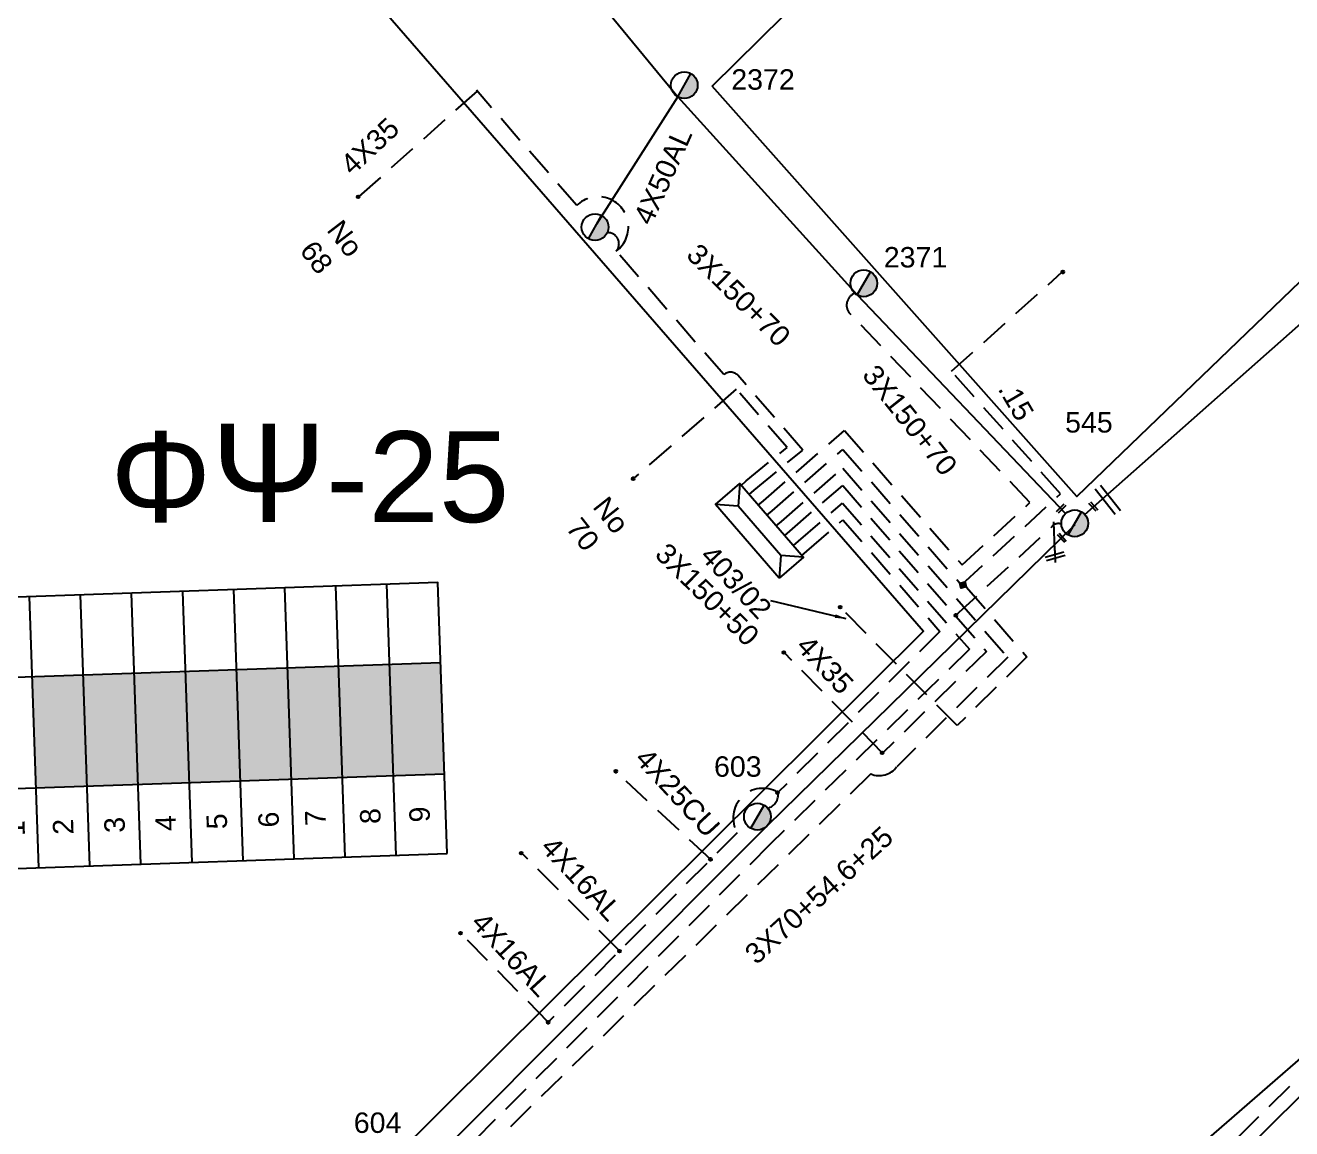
# Model space of a CAD drawing. Header units: millimetres. Extents: x 771 to 3391, y 686 to 1835.
# Drawn here: x 1861.4 to 1973, y 1058.8 to 1156 of the extents above; entities that cross this region are included whole.
import ezdxf
from ezdxf.enums import TextEntityAlignment as Align

# ---------------------------------------------------------------- set-up
doc = ezdxf.new("R2010")
doc.units = ezdxf.units.MM
doc.linetypes.add('DASHED', pattern=[19.05, 12.7, -6.35])
for name, color, linetype in [('Άγνωστα', 7, 'Continuous'), ('Ασφαλειοκιβώτια Χ.Τ 9 αναχωρήσεων', 7, 'Continuous'), ('Γυμνά εναέρια ΧΤ (3Φ)   4x50CU', 7, 'Continuous'), ('Γυμνά εναέρια ΧΤ και ΦΟΠ (3Φ)   4x50+16AL', 7, 'Continuous'), ('Επιγραφές - Σχήματα', 7, 'Continuous'), ('Καλώδια ΧΤ   3x150+50CU', 7, 'DASHED'), ('Καλώδια ΧΤ   3x150+70AL', 7, 'DASHED'), ('Καλώδια ΧΤ   3x150AL+50CU', 7, 'DASHED'), ('Μηχανική τομή', 7, 'Continuous'), ('Στύλος ΦΜ', 7, 'Continuous'), ('Στύλος ΦΜ @ 1', 7, 'Continuous'), ('Συνδέσεις', 7, 'Continuous'), ('Συνεστραμμένα ΧΤ   3x70+54.6+25 AL', 7, 'SYN_LINE'), ('Τομή', 7, 'Continuous'), ('Υποσταθμός πόλεως', 7, 'Continuous'), ('Υπόβαθρο ΔΕΗ', 7, 'Continuous'), ('Υπόγεια Καλώδια Δικτύου ΧΤ   .15', 7, 'DASHED'), ('Υπόγεια καλώδια Παροχών ΧΤ   4x16AL', 7, 'DASHED'), ('Υπόγεια καλώδια Παροχών ΧΤ   4x50AL', 7, 'DASHED')]:
    doc.layers.add(name, color=color, linetype=linetype)
doc.styles.get("Standard").update_dxf_attribs({"font": 'ARIAL.TTF'})
doc.linetypes.add('SYN_LINE', pattern='A,0.5,-0.0001,["/\\/\\/\\/",Standard,S=0.1,R=0,X=0,Y=-0.05],-0.25', length=0.7501)
doc.dimstyles.new('ISO-25', dxfattribs={"dimtxt": 2.5, "dimasz": 2.5, "dimexe": 1.25, "dimexo": 0.625, "dimtad": 1, "dimtxsty": 'Standard', "dimcen": 2.5, "dimadec": 0, "dimazin": 0, "dimtfac": 1, "dimtmove": 0, "dimatfit": 3, "dimfxl": 1, "dimarcsym": 0})

# ---------------------------------------------------------------- blocks, each defined once
blk = doc.blocks.new('ΑΣΦΑΛΕΙΟΚΙΒΩΤΙΟ ΥΠΟΣΤΑΘΜΟΥ 9 ΑΝΑΧΩΡΗΣΕΩΝ')
at = {"layer": 'Ασφαλειοκιβώτια Χ.Τ 9 αναχωρήσεων', "ltscale": 40}
for p, q in [((-23.8, 40.36), (24.02, 40.36)), ((-9.72, 40.36), (-9.72, -40.64)), ((9.94, 40.36), (9.94, -40.64)), ((-23.8, 31.36), (24.02, 31.36)), ((-23.8, 22.36), (24.02, 22.36)), ((-23.8, 13.36), (24.02, 13.36)), ((-23.8, 4.36), (24.02, 4.36)), ((-23.8, -4.64), (24.02, -4.64)), ((-23.8, -13.64), (24.02, -13.64)), ((-23.8, -22.64), (24.02, -22.64)), ((-23.8, -31.64), (24.02, -31.64))]:
    blk.add_line(p, q, dxfattribs=at)
at = {"layer": 'Ασφαλειοκιβώτια Χ.Τ 9 αναχωρήσεων'}
blk.add_lwpolyline([(-23.8, -40.64), (24.02, -40.64), (24.02, 40.36), (-23.8, 40.36)], close=True, dxfattribs=at)
for s, p in [('1', (-18.12, 33.62)), ('2', (-18.12, 25.05)), ('3', (-18.12, 15.98)), ('4', (-18.12, 6.96)), ('5', (-18.12, -2.05)), ('6', (-18.12, -11.19)), ('7', (-18.12, -19.43)), ('8', (-18.12, -29.12)), ('9', (-18.12, -37.81))]:
    blk.add_text(s, height=3.6, dxfattribs=at).set_placement(p)
at = {"layer": 'Ασφαλειοκιβώτια Χ.Τ 9 αναχωρήσεων', "ltscale": 40}
for tag, height, p in [('ΟΝΟΜΑ', 5, (-0.16, 44.31)), ('ΚΕΙΜΕΝΟ 1', 2, (17.06, 35.59)), ('ΚΕΙΜΕΝΟ 2', 2, (17.06, 26.88)), ('ΚΕΙΜΕΝΟ 3', 2, (17.06, 17.69)), ('ΚΕΙΜΕΝΟ 4', 2, (17.06, 8.71)), ('ΚΕΙΜΕΝΟ 5', 2, (17.06, -0.13)), ('ΚΕΙΜΕΝΟ 6', 2, (17.06, -9.05)), ('ΚΕΙΜΕΝΟ 7', 2, (17.06, -18.13)), ('ΚΕΙΜΕΝΟ 8', 2, (17.06, -26.85)), ('ΚΕΙΜΕΝΟ 9', 2, (17.06, -35.99)), ('ΣΧ', 2, (-0.1, -42.64))]:
    blk.add_attdef(tag, text='', height=height, dxfattribs=at).set_placement(p, align=Align.MIDDLE_CENTER)
blk = doc.blocks.new('ΥΠΑΡΧΩΝ ΤΣΙΜΕΝΤΕΝΙΟΣ ΣΤΥΛΟΣ')
at = {"layer": 'Στύλος ΦΜ'}
blk.add_hatch(color=7, dxfattribs=at).paths.add_polyline_path([(-1.29, -2.28, 0.574793), (2.62, 0, 0.268822), (1.3, 2.27)])
at = {"layer": 'Στύλος ΦΜ', "color": 7}
blk.add_line((-1.29, -2.28), (1.3, 2.27), dxfattribs=at)
blk.add_circle((0, 0), 2.62, dxfattribs=at)
at = {"layer": 'Στύλος ΦΜ', "flags": 4}
for tag, p in [('ΑΡΙΘΜΟΣ', (-4.68, 8.05)), ('ΤΥΠΟΣ', (-4.91, 3.03))]:
    blk.add_attdef(tag, p, '', height=4, dxfattribs=at)
blk = doc.blocks.new('ΥΠΟΣΤΑΘΜΟΣ ΠΟΛΕΩΣ 8 ΑΝΑΧΩΡΗΣΕΩΝ')
at = {"layer": 'Υποσταθμός πόλεως', "linetype": 'Continuous', "ltscale": 40}
for p, q in [((-8.18, -2.82), (-8.18, -4)), ((-5.9, -2.82), (-5.9, -4)), ((-3.55, -2.82), (-3.55, -4)), ((-1.28, -2.82), (-1.28, -4)), ((1.23, -2.82), (1.23, -4)), ((3.56, -2.82), (3.56, -4)), ((6.03, -2.82), (6.03, -4)), ((8.16, -2.82), (8.16, -4))]:
    blk.add_line(p, q, dxfattribs=at)
blk.add_lwpolyline([(-8.57, 2.82), (8.57, 2.82), (8.57, -2.82), (-8.57, -2.82)], close=True, dxfattribs=at)
for points in [[(-5.75, 0), (-8.57, 2.82)], [(5.75, 0), (8.57, 2.82)], [(-8.57, -2.82), (-5.75, 0)], [(-5.75, 0), (5.75, 0)], [(8.57, -2.82), (5.75, 0)]]:
    blk.add_lwpolyline(points, dxfattribs=at)
at = {"layer": 'Υποσταθμός πόλεως', "linetype": 'SYN_LINE', "ltscale": 40, "flags": 1}
for tag, p in [('ΜΕΤΑΣΧΗΜΑΤΙΣΜΟΣ', (9.59, 1.44)), ('ΙΣΧΥΣ', (9.57, -1.35)), ('ΑΡΙΘΜΟΣ', (9.69, -4.07))]:
    blk.add_attdef(tag, p, '', height=1.8, dxfattribs=at)
blk = doc.blocks.new('_ΣΥΝΔΕΣΗ')
at = {"layer": 'Συνδέσεις', "linetype": 'SYN_LINE', "ltscale": 40}
blk.add_hatch(color=256, dxfattribs=at).paths.add_polyline_path([(0.5, -0.01, 1), (-0.5, -0.01, 1)])
at = {"layer": 'Συνδέσεις'}
blk.add_circle((0, -0.01), 0.5, dxfattribs=at)
blk = doc.blocks.new('ΜΗΧΑΝΙΚΗ ΤΟΜΗ')
at = {"layer": 'Μηχανική τομή', "ltscale": 40}
for p, q in [((-1.89, 0.78), (1.89, 0.78)), ((1.89, 0), (-1.89, 0))]:
    blk.add_line(p, q, dxfattribs=at)
blk = doc.blocks.new('TSONTA XT1')
at = {"ltscale": 40}
h = blk.add_hatch(color=256, dxfattribs=at)
h.dxf.hatch_style = 1
h.paths.add_polyline_path([(595.96, 2487.66), (597.07, 2488.77), (595.96, 2489.87), (594.85, 2488.77)])
blk.add_lwpolyline([(594.85, 2488.77), (595.96, 2489.87), (597.07, 2488.77), (595.96, 2487.66)], close=True, dxfattribs=at)
blk = doc.blocks.new('τομή_')
at = {"layer": 'Επιγραφές - Σχήματα'}
for p, q in [((-1.29, -0.22), (0.13, 0.75)), ((-1.08, -0.46), (0.34, 0.51)), ((-0.66, 0.62), (-0.29, -0.37))]:
    blk.add_line(p, q, dxfattribs=at)
blk = doc.blocks.new('ΤΟΜΗ')
at = {"layer": 'Τομή', "ltscale": 40}
for p, q in [((-5.68, 0), (5.68, 0)), ((5.68, -2.33), (-5.68, -2.33))]:
    blk.add_line(p, q, dxfattribs=at)

msp = doc.modelspace()

# ---------------------------------------------------------------- hatches: boundary and pattern name
at = {"layer": 'Άγνωστα'}
for color, points in [(173, [(1884.5433, 1099.43036), (1880.04597, 1099.27546), (1880.38424, 1089.45402), (1884.88158, 1089.60892)]), (2, [(1889.04064, 1099.58526), (1884.5433, 1099.43036), (1884.88158, 1089.60892), (1889.37891, 1089.76382)]), (30, [(1893.53797, 1099.74016), (1889.04064, 1099.58526), (1889.37891, 1089.76382), (1893.87624, 1089.91872)]), (6, [(1898.0353, 1099.89506), (1893.53797, 1099.74016), (1893.87624, 1089.91872), (1898.37358, 1090.07362)]), (1, [(1866.55397, 1098.81076), (1862.05664, 1098.65586), (1862.39491, 1088.83442), (1866.89225, 1088.98932)]), (62, [(1871.0513, 1098.96566), (1866.55397, 1098.81076), (1866.89225, 1088.98932), (1871.38958, 1089.14422)]), (151, [(1875.54864, 1099.12056), (1871.0513, 1098.96566), (1871.38958, 1089.14422), (1875.88691, 1089.29912)]), (85, [(1880.04597, 1099.27546), (1875.54864, 1099.12056), (1875.88691, 1089.29912), (1880.38424, 1089.45402)])]:
    msp.add_hatch(color=color, dxfattribs=at).paths.add_polyline_path(points)

# ---------------------------------------------------------------- linework, layer by layer
at = {"layer": 'Άγνωστα', "color": 1}
msp.add_lwpolyline([(1828.76553, 1253.46759), (1841.73851, 1238.98912), (1865.7268, 1209.99386), (1883.56931, 1189.52053), (1901.86965, 1170.4989), (1918.93348, 1149.74803), (1934.75316, 1132.28316), (1953.11344, 1113.00559)], dxfattribs=at)
at = {"layer": 'Άγνωστα', "color": 2, "linetype": 'DASHED', "ltscale": 0.2}
msp.add_lwpolyline([(1901.25911, 1150.25044), (1890.79159, 1140.90584)], dxfattribs=at)
at = {"layer": 'Άγνωστα', "color": 62, "linetype": 'DASHED', "ltscale": 0.2}
msp.add_lwpolyline([(1921.84398, 1082.52488), (1913.49925, 1090.26458)], dxfattribs=at)
at = {"layer": 'Γυμνά εναέρια ΧΤ (3Φ)   4x50CU', "color": 2, "ltscale": 0.2}
msp.add_lwpolyline([(1911.80218, 1138.55939), (1918.93348, 1149.74803)], dxfattribs=at)
at = {"layer": 'Γυμνά εναέρια ΧΤ και ΦΟΠ (3Φ)   4x50+16AL', "color": 6, "linetype": 'Continuous', "ltscale": 0.2}
msp.add_lwpolyline([(1899.98017, 992.20635), (1916.12571, 1008.47369), (1934.2259, 1026.60303), (1959.918, 1052.91557), (1985.27252, 1074.94348)], dxfattribs=at)
at = {"layer": 'Καλώδια ΧΤ   3x150+50CU', "linetype": 'DASHED', "ltscale": 0.2}
msp.add_lwpolyline([(1952.17374, 1109.76557), (1952.08402, 1112.28716)], dxfattribs=at)
at = {"layer": 'Καλώδια ΧΤ   3x150+50CU', "color": 85, "linetype": 'DASHED', "ltscale": 0.2}
msp.add_lwpolyline([(1944.35694, 1106.56333), (1949.70548, 1100.38475), (1943.56993, 1094.31838), (1933.09815, 1104.90959)], dxfattribs=at)
at = {"layer": 'Καλώδια ΧΤ   3x150+50CU', "color": 62, "linetype": 'DASHED', "ltscale": 0.2}
msp.add_lwpolyline([(1930.90801, 1021.81297), (1930.90801, 1021.81297, -0.774334453), (1936.94632, 1027.84738), (1959.28156, 1049.95384, 1.062192127), (1962.9397, 1052.71054), (1976.66298, 1066.29329), (1978.5741, 1064.38542)], format="xyb", dxfattribs=at)
at = {"layer": 'Καλώδια ΧΤ   3x150+70AL', "color": 2, "linetype": 'DASHED', "ltscale": 0.2}
msp.add_lwpolyline([(1925.67901, 1115.08068), (1929.96541, 1118.61272), (1924.23612, 1125.20202, 0.387727053), (1922.98795, 1125.25993), (1913.52528, 1136.14303, 1.075873827), (1910.0346, 1140.15768), (1901.19605, 1150.32298)], format="xyb", dxfattribs=at)
at = {"layer": 'Καλώδια ΧΤ   3x150+70AL', "color": 1, "linetype": 'DASHED', "ltscale": 0.2}
msp.add_lwpolyline([(1926.48492, 1114.1497), (1933.63547, 1120.33964), (1943.99782, 1108.48422), (1949.98078, 1113.99101), (1949.98078, 1113.99101), (1934.0279, 1130.7409, -0.502829106), (1934.55578, 1132.42377)], format="xyb", dxfattribs=at)
at = {"layer": 'Καλώδια ΧΤ   3x150AL+50CU', "color": 173, "linetype": 'DASHED', "ltscale": 0.2}
msp.add_lwpolyline([(1924.98156, 1115.88636), (1928.56833, 1118.8419), (1924.09921, 1123.98187), (1915.09506, 1116.15291)], dxfattribs=at)
at = {"layer": 'Καλώδια ΧΤ   3x150AL+50CU', "color": 30, "linetype": 'DASHED', "ltscale": 0.2}
msp.add_lwpolyline([(1928.06918, 1112.31958), (1933.47743, 1117.00128), (1948.0202, 1100.3631), (1938.24706, 1090.70015, -0.342515428), (1935.95032, 1090.05962), (1899.22479, 1054.1003), (1881.50391, 1037.78977), (1882.09851, 1037.14287)], format="xyb", dxfattribs=at)
at = {"layer": 'Καλώδια ΧΤ   3x150AL+50CU', "color": 151, "linetype": 'DASHED', "ltscale": 0.2}
for points in [[(1928.81118, 1111.46244), (1933.4758, 1115.50041), (1946.14392, 1100.86633), (1936.99272, 1091.90605)], [(1936.99272, 1091.90605), (1928.33227, 1100.75103)]]:
    msp.add_lwpolyline(points, dxfattribs=at)
at = {"layer": 'Καλώδια ΧΤ   3x150AL+50CU', "color": 6, "linetype": 'DASHED', "ltscale": 0.2}
msp.add_lwpolyline([(1929.58174, 1110.57229), (1933.45453, 1113.92481), (1944.64269, 1101.05721), (1927.08062, 1083.86154), (1897.55996, 1054.28479), (1880.44007, 1038.52741, -0.250951788), (1877.19068, 1035.53664), (1863.95505, 1022.54257, 0.675915527), (1861.55658, 1024.70569), (1843.75292, 1044.26645), (1823.88106, 1066.79325), (1820.13515, 1071.2672), (1806.65306, 1058.19965)], format="xyb", dxfattribs=at)
at = {"layer": 'Καλώδια ΧΤ   3x150AL+50CU', "color": 62, "linetype": 'DASHED', "ltscale": 0.2}
msp.add_lwpolyline([(1930.32699, 1109.71139), (1933.50065, 1112.4587), (1942.05007, 1102.62595), (1927.76793, 1088.4313, 0.771743691), (1924.17998, 1084.86532), (1907.50402, 1068.15768)], format="xyb", dxfattribs=at)
at = {"layer": 'Καλώδια ΧΤ   3x150AL+50CU', "color": 151, "linetype": 'DASHED', "ltscale": 0.2}
msp.add_lwpolyline([(1943.41417, 1104.01971), (1951.82844, 1111.76431, -0.357124941), (1952.74992, 1112.08451)], format="xyb", dxfattribs=at)
at = {"layer": 'Καλώδια ΧΤ   3x150AL+50CU', "color": 2, "linetype": 'DASHED', "ltscale": 0.2}
msp.add_arc((1912.7732, 1136.7855), 0.98914, 319.4939076, 93.059371, dxfattribs=at)
at = {"layer": 'Καλώδια ΧΤ   3x150AL+50CU', "color": 62, "linetype": 'DASHED', "ltscale": 0.2}
msp.add_arc((1926.55989, 1088.22655), 1.22527, 284.7902621, 9.6193087, dxfattribs=at)
at = {"layer": 'Συνεστραμμένα ΧΤ   3x70+54.6+25 AL', "color": 133, "linetype": 'SYN_LINE', "ltscale": 20}
msp.add_lwpolyline([(1954.80055, 1112.94129), (1983.02905, 1137.88987), (2008.00134, 1161.92311), (2031.40474, 1185.84549)], dxfattribs=at)
at = {"layer": 'Συνεστραμμένα ΧΤ   3x70+54.6+25 AL', "color": 62, "linetype": 'SYN_LINE', "ltscale": 20}
msp.add_lwpolyline([(1862.45958, 1023.02436), (1877.94846, 1038.23056), (1896.99185, 1055.60814), (1926.83736, 1085.51036), (1953.95081, 1112.05813)], dxfattribs=at)
at = {"layer": 'Υπόβαθρο ΔΕΗ'}
for points in [[(1869.85087, 1032.33535), (1765.07641, 1147.76225), (1788.81762, 1170.63683), (1823.19746, 1237.65921), (1940.59184, 1102.643), (1869.85087, 1032.33535)], [(1921.97692, 1150.68432), (1987.02301, 1214.85256), (2020.98823, 1178.94436), (1954.10329, 1114.52837), (1921.97692, 1150.68432)], [(1959.93304, 938.12209), (1905.02019, 993.59744), (1976.82795, 1064.66966), (2032.45491, 1009.14326), (1959.93304, 938.12209)]]:
    msp.add_lwpolyline(points, dxfattribs=at)
at = {"layer": 'Υπόγεια Καλώδια Δικτύου ΧΤ   .15', "color": 85, "linetype": 'DASHED', "ltscale": 0.2}
msp.add_lwpolyline([(1927.24907, 1113.26697), (1933.49325, 1118.67231), (1943.94108, 1106.71909), (1952.66658, 1114.75015), (1943.06823, 1125.55241), (1952.82362, 1134.30796)], dxfattribs=at)
at = {"layer": 'Υπόγεια καλώδια Παροχών ΧΤ   4x16AL', "color": 62, "ltscale": 0.2}
for points in [[(1913.80116, 1074.46678), (1905.16407, 1083.1143)], [(1907.52518, 1068.17888), (1899.81246, 1076.02536)]]:
    msp.add_lwpolyline(points, dxfattribs=at)

# ---------------------------------------------------------------- block references
at = {"layer": 'Ασφαλειοκιβώτια Χ.Τ 9 αναχωρήσεων', "xscale": 0.4999999999999997, "yscale": 0.4999999999999997, "zscale": 0.4999999999999997, "rotation": 91.97262806557677}
msp.add_blockref('ΑΣΦΑΛΕΙΟΚΙΒΩΤΙΟ ΥΠΟΣΤΑΘΜΟΥ 9 ΑΝΑΧΩΡΗΣΕΩΝ', (1877.90066, 1094.22988), dxfattribs=at)
at = {"layer": 'Επιγραφές - Σχήματα', "rotation": 341.7032455037362}
msp.add_blockref('τομή_', (1952.60603, 1108.96464), dxfattribs=at)
at = {"layer": 'Μηχανική τομή'}
for p, xscale, yscale, zscale, rotation in [((1952.79888, 1113.38709), 0.249999999999919, 0.249999999999919, 0.249999999999919, 45.26293037206437), ((1955.49496, 1113.56025), 0.2500000000001928, 0.2500000000001928, 0.2500000000001928, 312.6268794242704), ((1952.7189, 1110.79686), 0.2500000000001928, 0.2500000000001928, 0.2500000000001928, 312.6268794242704)]:
    msp.add_blockref('ΜΗΧΑΝΙΚΗ ΤΟΜΗ', p, dxfattribs=dict(at, xscale=xscale, yscale=yscale, zscale=zscale, rotation=rotation))
at = {"layer": 'Στύλος ΦΜ @ 1', "ltscale": 40}
ref = msp.add_blockref('ΥΠΑΡΧΩΝ ΤΣΙΜΕΝΤΕΝΙΟΣ ΣΤΥΛΟΣ', (1919.51452, 1150.7725), dxfattribs=dict(at, xscale=0.4499999999998181, yscale=0.4499999999998181, zscale=0.4499999999998181))
ref.add_attrib('ΤΥΠΟΣ', '2372', (1923.65697, 1150.37679), dxfattribs={"layer": 'Στύλος ΦΜ', "height": 1.8, "flags": 4})
at = {"layer": 'Στύλος ΦΜ @ 1', "ltscale": 40, "xscale": 0.4499999999998181, "yscale": 0.4499999999998181, "zscale": 0.4499999999998181}
msp.add_blockref('ΥΠΑΡΧΩΝ ΤΣΙΜΕΝΤΕΝΙΟΣ ΣΤΥΛΟΣ', (1911.64788, 1138.25987), dxfattribs=at)
at = {"layer": 'Στύλος ΦΜ @ 1', "ltscale": 40}
ref = msp.add_blockref('ΥΠΑΡΧΩΝ ΤΣΙΜΕΝΤΕΝΙΟΣ ΣΤΥΛΟΣ', (1935.33419, 1133.30763), dxfattribs=dict(at, xscale=0.4499999999998181, yscale=0.4499999999998181, zscale=0.4499999999998181))
ref.add_attrib('ΤΥΠΟΣ', '2371', (1937.09614, 1134.70554), dxfattribs={"layer": 'Στύλος ΦΜ', "height": 1.8, "flags": 4})
ref = msp.add_blockref('ΥΠΑΡΧΩΝ ΤΣΙΜΕΝΤΕΝΙΟΣ ΣΤΥΛΟΣ', (1953.92571, 1112.15274), dxfattribs=dict(at, xscale=0.4499999999998181, yscale=0.4499999999998181, zscale=0.4499999999998181))
ref.add_attrib('ΤΥΠΟΣ', '545', (1953.07825, 1120.15346), dxfattribs={"layer": 'Στύλος ΦΜ', "height": 1.8, "flags": 4})
ref = msp.add_blockref('ΥΠΑΡΧΩΝ ΤΣΙΜΕΝΤΕΝΙΟΣ ΣΤΥΛΟΣ', (1925.96058, 1086.29675), dxfattribs=dict(at, xscale=0.4499999999998181, yscale=0.4499999999998181, zscale=0.4499999999998181))
ref.add_attrib('ΤΥΠΟΣ', '603', (1922.134, 1089.8171), dxfattribs={"layer": 'Στύλος ΦΜ', "height": 1.8, "flags": 4})
ref = msp.add_blockref('ΥΠΑΡΧΩΝ ΤΣΙΜΕΝΤΕΝΙΟΣ ΣΤΥΛΟΣ', (1896.19472, 1056.47516), dxfattribs=dict(at, xscale=0.4499999999998181, yscale=0.4499999999998181, zscale=0.4499999999998181))
ref.add_attrib('ΤΥΠΟΣ', '604', (1890.38858, 1058.42111), dxfattribs={"layer": 'Στύλος ΦΜ', "height": 1.8, "flags": 4})
at = {"layer": 'Συνδέσεις', "xscale": 0.25, "yscale": 0.25, "zscale": 0.25}
for p in [(1890.78828, 1140.94011), (1952.86926, 1134.31511), (1915.01376, 1116.08551), (1933.24737, 1104.75866), (1943.44083, 1104.04425), (1928.30213, 1100.76406), (1936.96258, 1091.91908), (1913.47796, 1090.29937), (1927.73781, 1088.41961), (1905.12962, 1083.08504), (1921.81384, 1082.53791), (1899.78405, 1076.02305), (1913.80174, 1074.4372), (1907.51161, 1068.17476)]:
    msp.add_blockref('_ΣΥΝΔΕΣΗ', p, dxfattribs=at)
at = {"layer": 'Συνδέσεις', "xscale": 0.2933551455380525, "yscale": 0.2933551455380525, "zscale": 0.2933551455380525, "rotation": 330.2191188955648}
msp.add_blockref('TSONTA XT1', (1429.71104, 559.88932), dxfattribs=at)
at = {"layer": 'Τομή', "xscale": 0.2499999999999669, "yscale": 0.2499999999999669, "zscale": 0.2499999999999669, "rotation": 308.1680509152084}
msp.add_blockref('ΤΟΜΗ', (1957.06831, 1114.3948), dxfattribs=at)
at = {"layer": 'Υποσταθμός πόλεως', "xscale": 0.5, "yscale": 0.5, "zscale": 0.5, "rotation": 130.8814000253419}
msp.add_blockref('ΥΠΟΣΤΑΘΜΟΣ ΠΟΛΕΩΣ 8 ΑΝΑΧΩΡΗΣΕΩΝ', (1926.13785, 1111.49332), dxfattribs=at)

# ---------------------------------------------------------------- texts
at = {"layer": 'Άγνωστα', "color": 7, "char_height": 1.8, "attachment_point": 1}
for s, insert, rotation in [('4X35', (1889.02884, 1144.06624), 42.9401348), ('3X150+70', (1920.85514, 1136.97211), 315.2492582), ('3X150+70', (1936.5173, 1126.32126), 308.5766838), ('3X150+50', (1918.08688, 1110.58263), 315.2492582), ('403/02', (1922.11893, 1110.41526), 313.0179506), ('4X35', (1930.58202, 1102.45395), 313.0179506), ('4X25CU', (1916.38008, 1092.52764), 312.6315296), ('3X70+54.6+25', (1924.66318, 1074.50812), 42.2541313)]:
    msp.add_mtext_dynamic_manual_height_columns(s, width=1.8, gutter_width=12.5, heights=[0.04535], dxfattribs=dict(at, insert=insert, rotation=rotation))
at = {"layer": 'Άγνωστα', "color": 7}
note = msp.add_mtext_dynamic_manual_height_columns('No ', width=1.8, gutter_width=2.11787, heights=[0.04535, 0], dxfattribs=dict(at, insert=(1886.98523, 1142.2016), char_height=1.8, attachment_point=1, rotation=307.3516763))
for column, words in zip(note.columns.linked_columns, ['68']):
    column.text = words
note = msp.add_mtext_dynamic_manual_height_columns('No ', width=1.8, gutter_width=1.69015, heights=[0.04535, 0], dxfattribs=dict(at, insert=(1910.61968, 1117.43685), char_height=1.8, attachment_point=1, rotation=308.2564694))
for column, words in zip(note.columns.linked_columns, ['70']):
    column.text = words
at = {"layer": 'Υπόβαθρο ΔΕΗ', "insert": (1868.92198, 1120.93019), "char_height": 8, "attachment_point": 1}
msp.add_mtext_dynamic_manual_height_columns('Φ{\\H1.0833x;Ψ}-25', width=84.657329, gutter_width=12.5, heights=[0], dxfattribs=at)
at = {"layer": 'Υπόγεια Καλώδια Δικτύου ΧΤ   .15', "color": 7, "insert": (1948.65945, 1124.92171), "char_height": 1.8, "attachment_point": 1, "rotation": 300.3831581}
msp.add_mtext_dynamic_manual_height_columns('.15', width=1.8, gutter_width=12.5, heights=[0.04535], dxfattribs=at)
at = {"layer": 'Υπόγεια καλώδια Παροχών ΧΤ   4x16AL', "color": 7, "char_height": 1.8, "attachment_point": 1, "rotation": 312.6315296}
for insert in [(1908.0813, 1084.73267), (1901.94346, 1078.07407)]:
    msp.add_mtext_dynamic_manual_height_columns('4X16AL', width=1.8, gutter_width=12.5, heights=[0.04535], dxfattribs=dict(at, insert=insert))
at = {"layer": 'Υπόγεια καλώδια Παροχών ΧΤ   4x50AL', "color": 7, "insert": (1914.9741, 1139.05151), "char_height": 1.8, "attachment_point": 1, "rotation": 65.9177939}
msp.add_mtext_dynamic_manual_height_columns('4X50AL', width=1.8, gutter_width=12.5, heights=[0.04535], dxfattribs=at)

# ---------------------------------------------------------------- leaders
at = {"layer": 'Επιγραφές - Σχήματα', "ltscale": 40}
msp.add_leader([(1933.78978, 1103.74493), (1927.14192, 1105.31438)], dimstyle='ISO-25', override={"dimasz": 1, "dimtad": 0}, dxfattribs=at)

doc.saveas('drawing.dxf')
